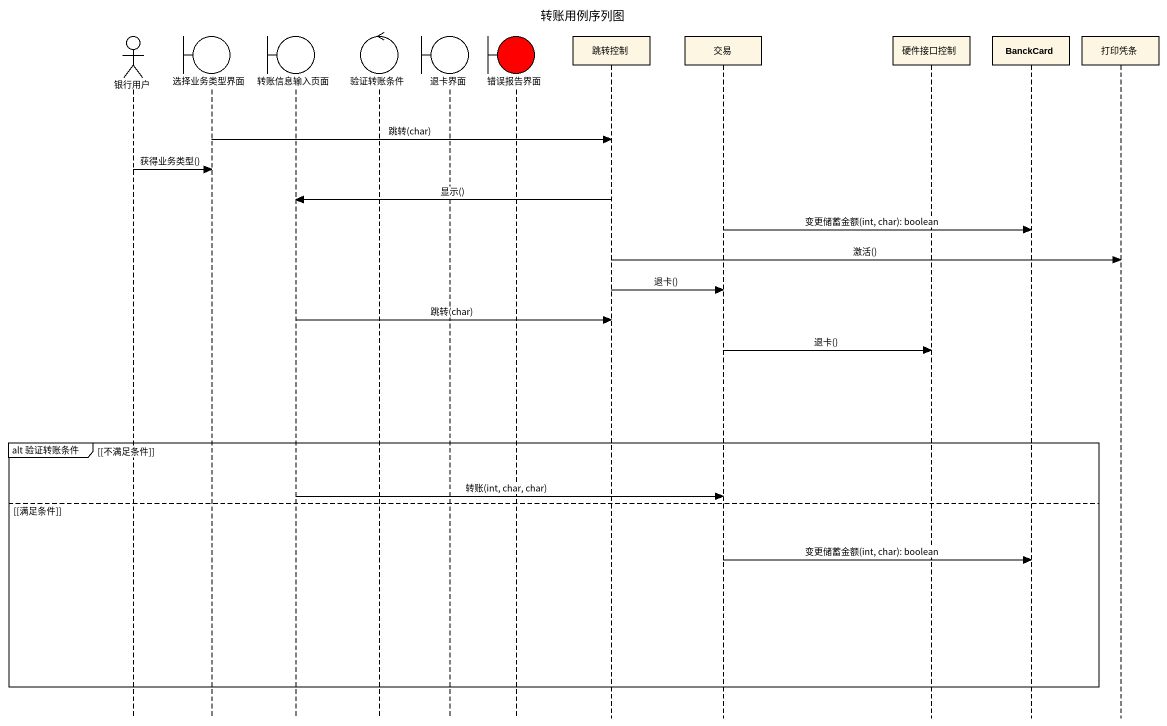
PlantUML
@startuml
title 转账用例序列图
hide footbox
actor 银行用户
boundary 选择业务类型界面
boundary 转账信息输入页面
control 验证转账条件
boundary 退卡界面
boundary 错误报告界面 #FF0000
participant 跳转控制
participant 交易
participant 硬件接口控制
participant BanckCard
participant 打印凭条

选择业务类型界面 -> 跳转控制 : 跳转(char)
银行用户 -> 选择业务类型界面 : 获得业务类型()
跳转控制 -> 转账信息输入页面 : 显示()
交易 -> BanckCard : 变更储蓄金额(int, char): boolean
跳转控制 -> 打印凭条 : 激活()
跳转控制 -> 交易 : 退卡()
转账信息输入页面 -> 跳转控制 : 跳转(char)
交易 -> 硬件接口控制 : 退卡()
group alt 验证转账条件 [[不满足条件]]
  转账信息输入页面 -> 交易 : 转账(int, char, char)
else [满足条件]
  交易 -> BanckCard : 变更储蓄金额(int, char): boolean
end
@enduml
